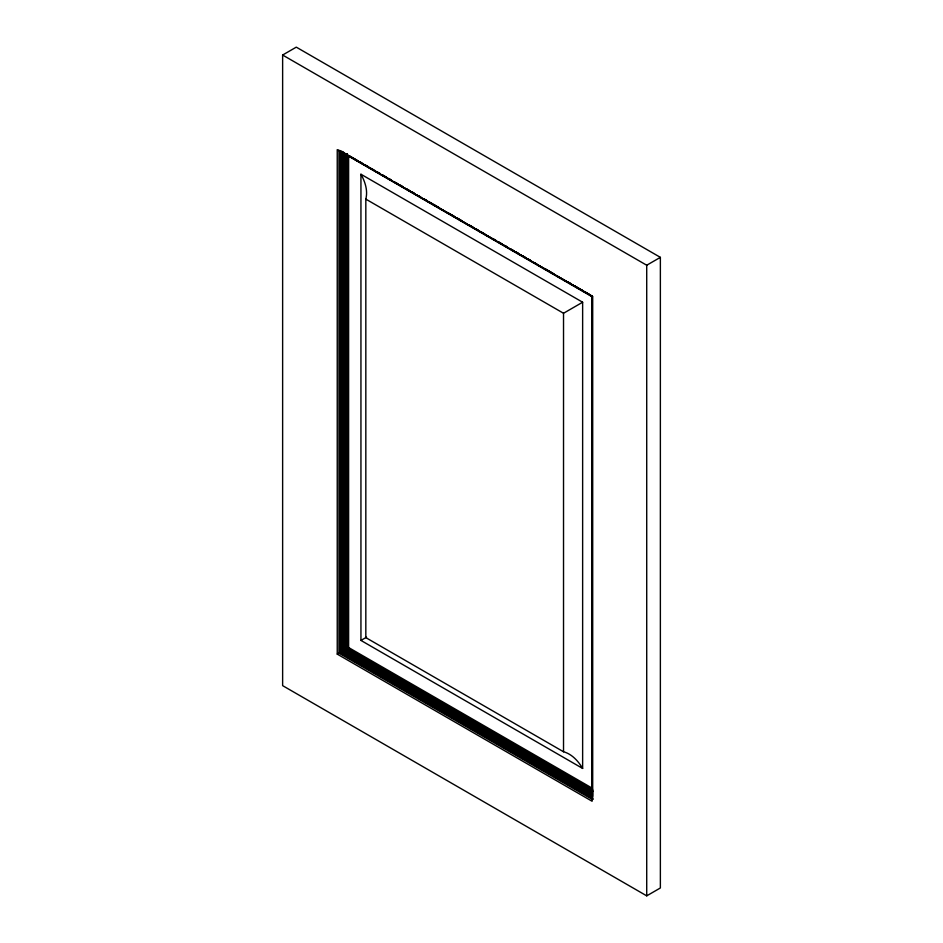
<?xml version="1.0" encoding="UTF-8"?>
<svg xmlns="http://www.w3.org/2000/svg" width="943" height="943" viewBox="0 0 943 943"><rect width="100%" height="100%" fill="white"/><g stroke="black" fill="none" stroke-linecap="round" stroke-linejoin="round"><path stroke-width="1.41" d="M592.593 796.8L592.546 792.662L344.914 649.692L344.914 153.544L341.342 151.422L341.342 651.743L592.593 796.8L592.593 296.479L556.889 275.863M582.633 768.427C578.271 761.107 572 754.094 563.525 751.76L365.825 637.621L365.825 199.126C368.041 190.616 365.094 181.669 360.945 174.243L582.633 302.231L582.633 768.427L360.945 640.427L360.945 174.243M282.629 55.036L296.279 47.15L660.371 257.356L660.371 887.964L646.721 895.85L282.629 685.644L282.629 55.036L646.721 265.231L660.371 257.356M563.525 751.76L563.525 313.265L582.633 302.231M337.24 654.112L592.098 801.255L592.098 296.762L337.24 149.619L337.24 654.112L348.627 647.546L592.416 788.301M360.945 640.427L366.556 637.197M344.914 153.544L345.763 153.709L345.763 649.197L592.829 791.837M341.779 151.328L344.325 152.801M349.594 155.913L357.232 160.334M359.625 161.63L363.597 163.999M364.717 164.577L368.689 166.946M371.236 168.42L375.055 170.624M377.601 172.097L380.147 173.559M382.563 174.879L386.524 177.237M388.94 178.557L391.486 180.03M395.435 182.388L397.981 183.861M400.41 185.182L403.074 186.797M406.893 189.001L409.439 190.474M411.879 191.806L414.437 193.28M418.362 195.625L420.908 197.087M424.727 199.291L427.273 200.765M429.819 202.238L432.365 203.712M433.556 204.313L438.731 207.389M447.642 212.529L455.292 216.937M457.779 218.293L461.657 220.615M469.296 225.035L473.115 227.239M475.626 228.607L478.207 230.175M480.753 231.648L484.584 233.852M493.472 238.909L496.042 240.465M498.564 241.844L502.407 244.143M504.941 245.534L507.487 246.995M511.318 249.294L513.864 250.767M516.41 252.146L518.968 253.702M522.787 255.907L525.334 257.38M527.88 258.771L530.426 260.327M534.245 262.531L536.791 263.993M545.726 269.073L553.352 273.553M567.356 281.639L571.222 283.796M574.994 286.059L582.633 290.468M585.19 291.941L589.01 294.145M341.342 151.422L361.758 163.21M364.304 164.683L373.228 169.834M375.786 171.308L379.605 173.512M382.163 174.985L391.086 180.148M393.644 181.622L397.463 183.826M400.009 185.299L402.567 186.773M405.113 188.246L414.048 193.398M416.594 194.871L420.425 197.075M422.971 198.549L466.337 223.585M468.883 225.059L495.664 240.524M498.222 241.997L507.145 247.149M509.691 248.622L513.522 250.826M516.069 252.3L531.38 261.14M533.927 262.614L536.473 264.087M539.031 265.561L554.331 274.389M365.825 199.126L563.525 313.265M592.617 789.656L347.543 648.171L347.543 154.982M592.44 789.798L347.33 648.289L347.33 153.603M593.218 791.118L346.576 648.725L346.576 153.733M592.381 793.593L344.03 650.198L344.03 153.214L592.593 296.479L342.226 152.153L342.226 651.236L592.404 795.68L592.404 296.585M592.334 794.595L343.122 650.717L343.122 152.754M592.899 797.955L340.494 652.238L340.494 150.585M593.3 799.122L339.692 652.697L339.692 151.128M592.534 799.534L338.95 653.134L338.95 150.102M646.721 265.231L646.721 895.85M348.627 155.843L348.627 647.546"/></g></svg>
